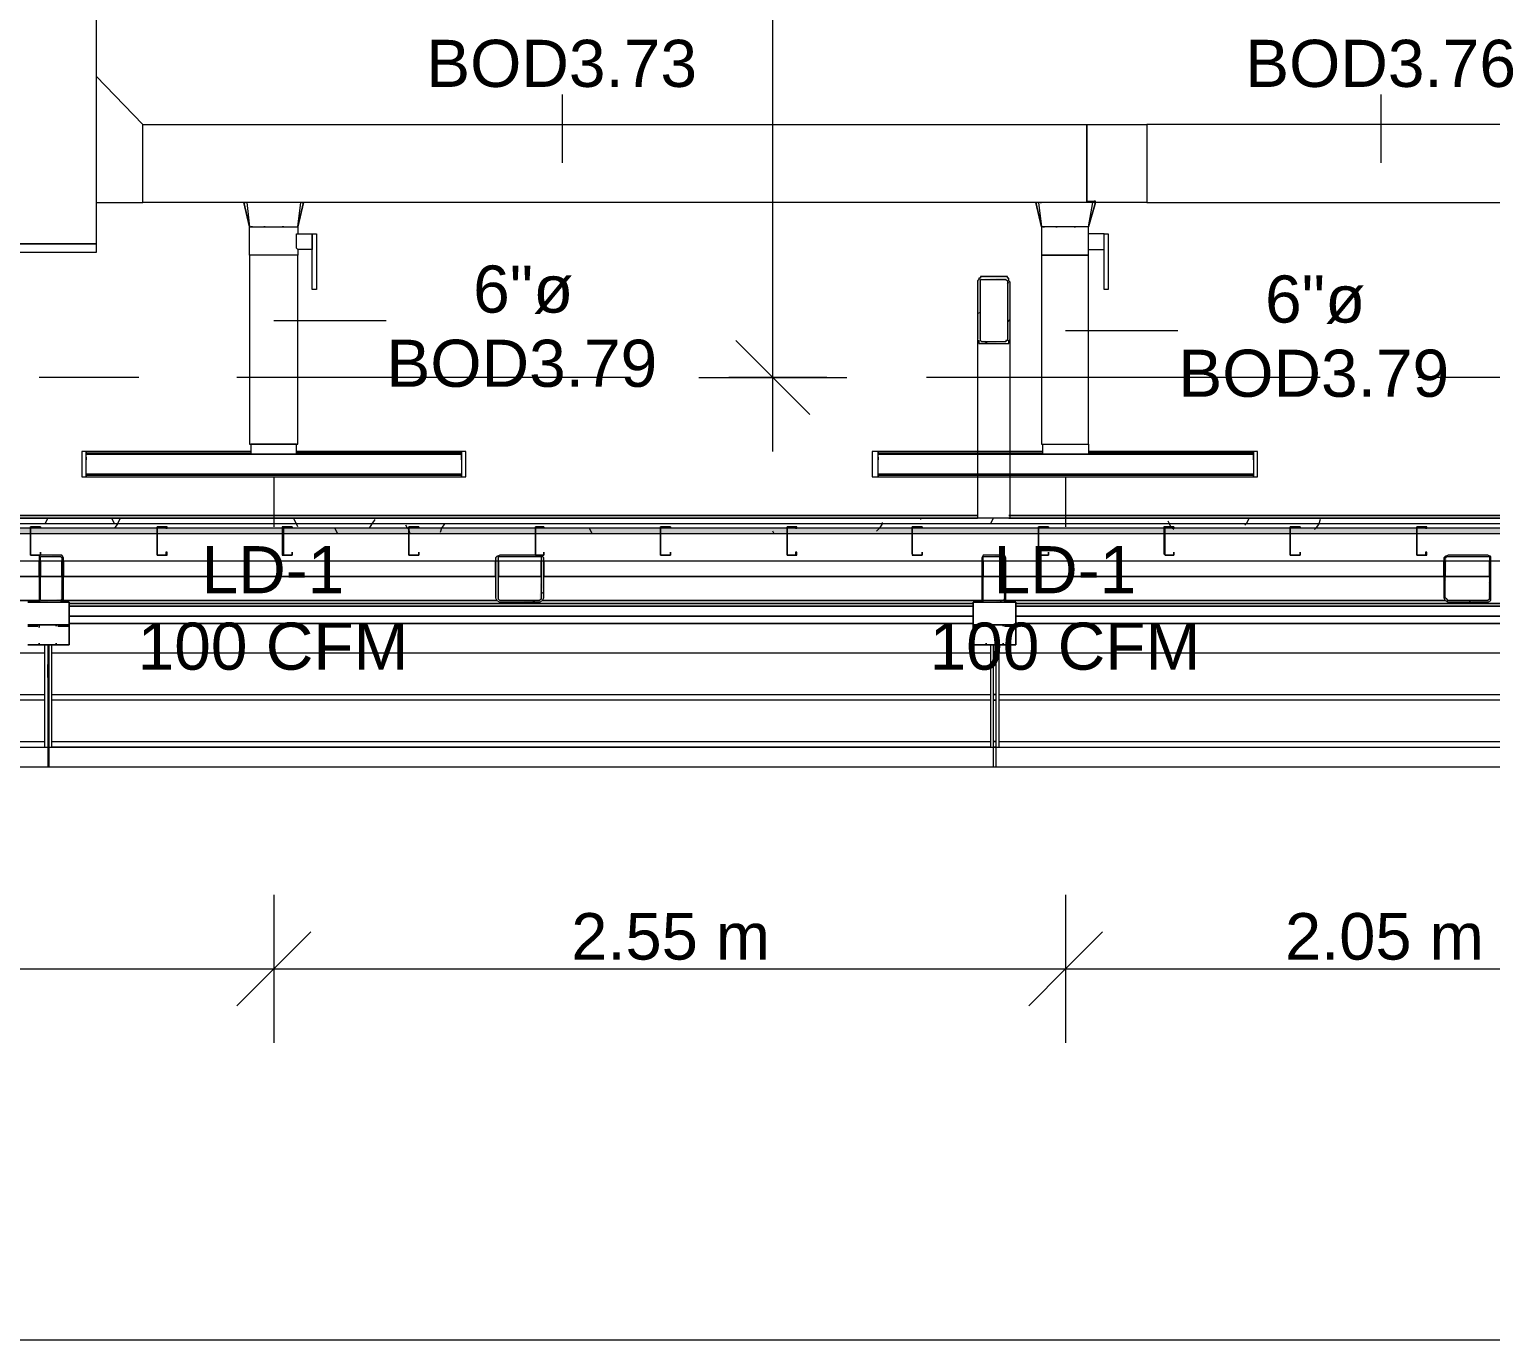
# Model space of a CAD drawing. Header units: metres. Extents: x -2 to 237, y -8 to 52.
# Drawn here: x 28.025 to 32.735, y 6.259 to 10.483 of the extents above; entities that cross this region are included whole.
import ezdxf

# ---------------------------------------------------------------- set-up
doc = ezdxf.new("R2010")
doc.units = ezdxf.units.M
doc.layers.add('HVAC - Ductos', color=5, linetype='Continuous', lineweight=0)
doc.layers.add('PDF2_Text', color=7, linetype='Continuous', lineweight=0)
doc.layers.add('PDF2_Geometry', color=7, linetype='Continuous', lineweight=0, true_color=0xaaaaaa)
doc.layers.add('PDF2_Solid Fills', color=7, linetype='Continuous', lineweight=0, true_color=0xffffff)
doc.styles.add('PDF Helvetica', font='')
doc.styles.get('PDF Helvetica').set_extended_font_data('Helvetica')

msp = doc.modelspace()

# ---------------------------------------------------------------- hatches: boundary and pattern name
at = {"layer": 'PDF2_Solid Fills', "lineweight": 0, "transparency": 33554559}
h = msp.add_hatch(color=256, dxfattribs=at)
h.paths.add_polyline_path([(31.1773, 9.681), (31.1773, 9.484), (31.1865, 9.484), (31.1865, 9.6719), (31.1819, 9.6719), (31.1819, 9.681)])
h.paths.add_polyline_path([(31.0857, 9.4794), (31.0857, 9.4703), (31.1773, 9.4749), (31.0902, 9.4794)])
h.paths.add_polyline_path([(31.1727, 9.681), (31.1773, 9.6856), (31.0902, 9.6856), (31.0948, 9.681), (31.1727, 9.6765)])
h.paths.add_polyline_path([(31.1773, 9.4794), (31.1819, 9.4749), (31.1819, 9.4794)])
h.paths.add_polyline_path([(31.0811, 9.484), (31.0902, 9.484), (31.0902, 9.681), (31.0857, 9.681), (31.0811, 9.6765)])
h = msp.add_hatch(color=256, dxfattribs=at)
h.paths.add_polyline_path([(4.4889, 8.8563), (4.4889, 8.8747), (4.2965, 8.8747), (4.2965, 8.8563)])
h.paths.add_polyline_path([(51.1672, 8.8747), (51.1672, 8.8563), (54.0034, 8.8563), (54.0034, 8.8747)])
h.paths.add_polyline_path([(54.0079, 8.8747), (54.0079, 8.8563), (56.033, 8.8563), (56.033, 8.8747)])
h.paths.add_polyline_path([(56.0376, 8.8747), (56.0376, 8.8563), (56.4317, 8.8563), (56.4317, 8.8747)])
h.paths.add_polyline_path([(49.1376, 8.8747), (49.1376, 8.8563), (51.1627, 8.8563), (51.1627, 8.8747)])
h.paths.add_polyline_path([(48.3266, 8.8747), (48.3266, 8.8563), (49.133, 8.8563), (49.133, 8.8747)])
h.paths.add_polyline_path([(46.2969, 8.8747), (46.2969, 8.8563), (48.322, 8.8563), (48.322, 8.8747)])
h.paths.add_polyline_path([(44.2672, 8.8747), (44.2672, 8.8563), (46.2923, 8.8563), (46.2923, 8.8747)])
h.paths.add_polyline_path([(43.4563, 8.8747), (43.4563, 8.8563), (44.2627, 8.8563), (44.2627, 8.8747)])
h.paths.add_polyline_path([(41.4266, 8.8747), (41.4266, 8.8563), (43.4517, 8.8563), (43.4517, 8.8747)])
h.paths.add_polyline_path([(39.3969, 8.8747), (39.3969, 8.8563), (41.422, 8.8563), (41.422, 8.8747)])
h.paths.add_polyline_path([(38.5859, 8.8747), (38.5859, 8.8563), (39.3923, 8.8563), (39.3923, 8.8747)])
h.paths.add_polyline_path([(36.5562, 8.8747), (36.5562, 8.8563), (38.5813, 8.8563), (38.5813, 8.8747)])
h.paths.add_polyline_path([(33.7156, 8.8747), (33.7156, 8.8563), (36.5516, 8.8563), (36.5516, 8.8747)])
h.paths.add_polyline_path([(31.6859, 8.8747), (31.6859, 8.8563), (33.711, 8.8563), (33.711, 8.8747)])
h.paths.add_polyline_path([(28.8453, 8.8747), (28.8453, 8.8563), (31.6813, 8.8563), (31.6813, 8.8747)])
h.paths.add_polyline_path([(26.8155, 8.8747), (26.8155, 8.8563), (28.8407, 8.8563), (28.8407, 8.8747)])
h.paths.add_polyline_path([(26.0046, 8.8747), (26.0046, 8.8563), (26.8109, 8.8563), (26.8109, 8.8747)])
h.paths.add_polyline_path([(23.9749, 8.8747), (23.9749, 8.8563), (26, 8.8563), (26, 8.8747)])
h.paths.add_polyline_path([(21.9452, 8.8747), (21.9452, 8.8563), (23.9703, 8.8563), (23.9703, 8.8747)])
h.paths.add_polyline_path([(21.1343, 8.8747), (21.1343, 8.8563), (21.9406, 8.8563), (21.9406, 8.8747)])
h.paths.add_polyline_path([(19.1046, 8.8747), (19.1046, 8.8563), (21.1297, 8.8563), (21.1297, 8.8747)])
h.paths.add_polyline_path([(17.0748, 8.8747), (17.0748, 8.8563), (19.1, 8.8563), (19.1, 8.8747)])
h.paths.add_polyline_path([(16.2639, 8.8747), (16.2639, 8.8563), (17.0702, 8.8563), (17.0702, 8.8747)])
h.paths.add_polyline_path([(14.2342, 8.8747), (14.2342, 8.8563), (16.2593, 8.8563), (16.2593, 8.8747)])
h.paths.add_polyline_path([(11.3936, 8.8747), (11.3936, 8.8563), (14.2296, 8.8563), (14.2296, 8.8747)])
h.paths.add_polyline_path([(9.3639, 8.8747), (9.3639, 8.8563), (11.389, 8.8563), (11.389, 8.8747)])
h.paths.add_polyline_path([(6.5232, 8.8747), (6.5232, 8.8563), (9.3593, 8.8563), (9.3593, 8.8747)])
h.paths.add_polyline_path([(4.4935, 8.8747), (4.4935, 8.8563), (6.5186, 8.8563), (6.5186, 8.8747)])
h = msp.add_hatch(color=256, dxfattribs=at)
h.paths.add_polyline_path([(28.0618, 8.7785), (28.0572, 8.7785), (28.0572, 8.6365), (28.1305, 8.641), (28.1351, 8.7785), (28.1305, 8.7785), (28.126, 8.6456), (28.0618, 8.641)])
h.paths.add_polyline_path([(28.0618, 8.7831), (28.0618, 8.7876), (28.0572, 8.7876)])
h.paths.add_polyline_path([(28.0663, 8.7876), (28.1351, 8.7831), (28.1351, 8.7876)])
h = msp.add_hatch(color=256, dxfattribs=at)
h.paths.add_polyline_path([(29.5417, 8.641), (29.67, 8.6365), (29.67, 8.641)])
h.paths.add_polyline_path([(29.5279, 8.6502), (29.5325, 8.6502), (29.5325, 8.641), (29.5417, 8.6456), (29.5371, 8.6456), (29.5371, 8.7831), (29.6746, 8.7831), (29.67, 8.6456), (29.6791, 8.641), (29.6791, 8.6456), (29.6837, 8.7829), (29.6837, 8.7831), (29.6791, 8.7876), (29.5325, 8.7876), (29.5279, 8.7831)])
h = msp.add_hatch(color=256, dxfattribs=at)
h.paths.add_polyline_path([(31.104, 8.7876), (31.1727, 8.7831), (31.1727, 8.7876)])
h.paths.add_polyline_path([(31.1682, 8.641), (31.1727, 8.7778), (31.1727, 8.7785), (31.1682, 8.7785), (31.1636, 8.6456), (31.0994, 8.641), (31.1682, 8.6365)])
h.paths.add_polyline_path([(31.0994, 8.7785), (31.0948, 8.7785), (31.0948, 8.6456)])
h = msp.add_hatch(color=256, dxfattribs=at)
h.paths.add_polyline_path([(32.5976, 8.641), (32.726, 8.6365), (32.726, 8.641)])
h.paths.add_polyline_path([(32.5885, 8.6502), (32.5885, 8.641), (32.5976, 8.6456), (32.5931, 8.6502)])
h.paths.add_polyline_path([(32.726, 8.6456), (32.7351, 8.6411), (32.7351, 8.7876), (32.5885, 8.7876), (32.5839, 8.7831), (32.5839, 8.6502), (32.5885, 8.6547), (32.5931, 8.7831), (32.7305, 8.7831)])

# ---------------------------------------------------------------- linework, layer by layer
at = {"layer": 'HVAC - Ductos', "lineweight": 0}
for points in [[(30.4214, 9.1221), (30.4214, 12.9753)], [(29.7433, 10.0522), (29.7433, 10.2721)], [(32.3823, 10.0522), (32.3823, 10.2721)], [(31.4339, 9.9239), (28.3917, 9.9239), (28.3917, 10.1759), (31.4339, 10.1759), (31.4339, 9.9239), (31.4339, 10.1759), (31.6263, 10.1759), (31.6263, 9.9239), (33.6881, 9.9239), (33.6881, 10.1759), (31.6263, 10.1759), (31.6263, 9.9239), (31.4339, 9.9239), (31.4202, 9.9239), (31.411, 9.9239), (31.4064, 9.9239), (31.3973, 9.9239), (31.3835, 9.9239), (31.3789, 9.9239), (31.3743, 9.9239), (31.3514, 9.9239)], [(28.717, 9.9239), (28.7353, 9.846), (28.717, 9.9239)], [(28.7628, 9.9239), (28.7582, 9.9239), (28.7398, 9.9239), (28.7307, 9.9239), (28.7262, 9.9239), (28.7353, 9.846)], [(28.891, 9.846), (28.9094, 9.9239), (28.9048, 9.9239), (28.9094, 9.9239), (28.891, 9.846), (28.891, 9.8231), (28.9369, 9.8231), (28.9369, 9.8185), (28.9369, 9.8093), (28.9369, 9.8047), (28.9369, 9.8002), (28.9369, 9.791), (28.9369, 9.7865), (28.9369, 9.7819), (28.9369, 9.7773), (28.9369, 9.7727), (28.891, 9.7727), (28.891, 9.7543), (28.8865, 9.7543), (28.8773, 9.7543), (28.8682, 9.7543), (28.8499, 9.7543), (28.8315, 9.7543), (28.8132, 9.7543), (28.7948, 9.7543), (28.7765, 9.7543), (28.7582, 9.7543), (28.749, 9.7543), (28.7398, 9.7543), (28.7353, 9.7543), (28.7353, 9.846), (28.7398, 9.846), (28.7444, 9.846), (28.749, 9.846), (28.7582, 9.846), (28.7765, 9.846), (28.7948, 9.846), (28.8132, 9.846), (28.8315, 9.846), (28.8499, 9.846), (28.8682, 9.846), (28.8773, 9.846), (28.8819, 9.846), (28.8865, 9.846), (28.891, 9.846), (28.9002, 9.9239), (28.8956, 9.9239), (28.8865, 9.9239), (28.8682, 9.9239), (28.859, 9.9239), (28.8544, 9.9239), (28.8453, 9.9239), (28.8315, 9.9239)], [(28.7948, 9.9239), (28.7902, 9.9239), (28.7811, 9.9239), (28.772, 9.9239), (28.7674, 9.9239)], [(28.8269, 9.9239), (28.8224, 9.9239), (28.7994, 9.9239)], [(28.8315, 9.9239), (28.8315, 9.9239)], [(31.2689, 9.9239), (31.2873, 9.846), (31.2689, 9.9239)], [(31.3469, 9.9239), (31.3423, 9.9239), (31.3331, 9.9239), (31.3194, 9.9239), (31.3148, 9.9239), (31.3102, 9.9239), (31.2919, 9.9239), (31.2781, 9.9239), (31.2873, 9.846)], [(31.2827, 9.9239), (31.2873, 9.9239)], [(31.4339, 9.9285), (31.4476, 9.9285), (31.4568, 9.9285)], [(31.4385, 9.846), (31.4522, 9.9239)], [(31.4614, 9.9239), (31.4614, 9.9285), (31.4568, 9.9285), (31.4614, 9.9285)], [(31.2919, 9.846), (31.2873, 9.846), (31.2873, 9.7543), (31.2873, 9.145), (31.2919, 9.145), (31.2965, 9.145), (31.3102, 9.145), (31.3285, 9.145), (31.3469, 9.145), (31.3651, 9.145), (31.3835, 9.145), (31.4018, 9.145), (31.4202, 9.145), (31.4294, 9.145), (31.4385, 9.145), (31.4385, 9.1129), (31.4294, 9.1129), (31.4156, 9.1129), (31.4018, 9.1129), (31.3835, 9.1129), (31.3651, 9.1129), (31.3469, 9.1129), (31.3285, 9.1129), (31.3102, 9.1129), (31.3011, 9.1129), (31.2919, 9.1129), (31.2919, 9.145), (31.3011, 9.145), (31.3102, 9.145), (31.3285, 9.145), (31.3469, 9.145), (31.3651, 9.145), (31.3835, 9.145), (31.4018, 9.145), (31.4156, 9.145), (31.4294, 9.145), (31.4385, 9.145), (31.4385, 9.7543), (31.4294, 9.7543), (31.4202, 9.7543), (31.4018, 9.7543), (31.3835, 9.7543), (31.3651, 9.7543), (31.3469, 9.7543), (31.3285, 9.7543), (31.3102, 9.7543), (31.2965, 9.7543), (31.2919, 9.7543), (31.2873, 9.7543), (31.2919, 9.7543), (31.2965, 9.7543), (31.3102, 9.7543), (31.3285, 9.7543), (31.3469, 9.7543), (31.3651, 9.7543), (31.3835, 9.7543), (31.4018, 9.7543), (31.4202, 9.7543), (31.4294, 9.7543), (31.4385, 9.7543), (31.4385, 9.7727), (31.4889, 9.7727), (31.4889, 9.7773), (31.4889, 9.7819), (31.4889, 9.7865), (31.4889, 9.791), (31.4889, 9.8002), (31.4889, 9.8047), (31.4889, 9.8093), (31.4889, 9.8185), (31.4889, 9.8231), (31.4385, 9.8231), (31.4385, 9.846), (31.4339, 9.846), (31.4294, 9.846), (31.4202, 9.846), (31.4018, 9.846), (31.3835, 9.846), (31.3651, 9.846), (31.3469, 9.846), (31.3285, 9.846), (31.3102, 9.846), (31.2965, 9.846), (31.2919, 9.846), (31.2965, 9.846)], [(28.891, 9.7727), (28.8865, 9.7773), (28.8865, 9.7865), (28.8865, 9.7956), (28.8865, 9.8047), (28.8865, 9.8139), (28.8865, 9.8185), (28.8865, 9.8231), (28.891, 9.8231)], [(31.4385, 9.7727), (31.4385, 9.7773), (31.4385, 9.7865), (31.4385, 9.7956), (31.4385, 9.8047), (31.4385, 9.8139), (31.4385, 9.8185), (31.4385, 9.8231)], [(28.8132, 9.5436), (29.1751, 9.5436)], [(30.3022, 9.4794), (30.4214, 9.3604), (30.5404, 9.2412)], [(31.3651, 9.5116), (31.7271, 9.5116)], [(30.1831, 9.3604), (30.4214, 9.3604), (30.6596, 9.3604)], [(28.8865, 9.145), (28.891, 9.145)], [(31.4385, 9.145), (31.4385, 9.145)], [(28.2084, 9.1038), (28.2084, 9.0992), (28.2084, 9.0946), (28.2084, 9.0992), (28.2084, 9.1221), (28.2084, 9.1175), (28.7398, 9.1175)], [(28.7398, 9.1221), (28.2084, 9.1221)], [(29.418, 9.1038), (29.418, 9.0992), (29.418, 9.0946), (29.418, 9.0992), (29.418, 9.1221), (29.418, 9.1175), (28.8865, 9.1175)], [(29.418, 9.1221), (28.8865, 9.1221)], [(30.7604, 9.1038), (30.7604, 9.0992), (30.7604, 9.0946), (30.7604, 9.0992), (30.7604, 9.1221), (30.7604, 9.1175), (31.2919, 9.1175)], [(31.2919, 9.1221), (30.7604, 9.1221)], [(31.97, 9.1038), (31.97, 9.0992), (31.97, 9.0946), (31.97, 9.0992), (31.97, 9.1221), (31.97, 9.1175), (31.4385, 9.1175)], [(31.97, 9.1221), (31.4385, 9.1221)], [(29.418, 9.0671), (29.418, 9.0625), (29.418, 9.058), (29.418, 9.0396), (29.418, 9.0442), (28.2084, 9.0442), (28.2084, 9.0396), (28.2084, 9.058), (28.2084, 9.0625), (28.2084, 9.0671)], [(28.2084, 9.0534), (28.2084, 9.058), (28.2084, 9.0625)], [(29.418, 9.0625), (29.418, 9.058), (29.418, 9.0534)], [(31.97, 9.0671), (31.97, 9.0625), (31.97, 9.058), (31.97, 9.0396), (31.97, 9.0442), (30.7604, 9.0442), (30.7604, 9.0396), (30.7604, 9.058), (30.7604, 9.0625), (30.7604, 9.0671)], [(30.7604, 9.0534), (30.7604, 9.058), (30.7604, 9.0625)], [(31.97, 9.0625), (31.97, 9.058), (31.97, 9.0534)], [(28.2084, 9.0396), (29.418, 9.0396)], [(28.8132, 9.0396), (28.8132, 8.8792)], [(30.7604, 9.0396), (31.97, 9.0396)], [(31.3651, 9.0396), (31.3651, 8.8792)]]:
    msp.add_lwpolyline(points, dxfattribs=at)
for points in [[(28.2404, 11.6878), (28.2404, 9.791), (27.8831, 9.791), (27.8831, 11.6878)], [(28.3917, 9.9239), (28.3917, 10.1759), (28.2404, 10.3317), (28.2404, 9.9239)], [(28.7216, 9.9239), (28.717, 9.9239)], [(31.2735, 9.9239), (31.2689, 9.9239)], [(31.4614, 9.9239), (31.4385, 9.846), (31.4614, 9.9239), (31.4568, 9.9239)], [(28.7398, 9.846), (28.7444, 9.846)], [(28.7811, 9.846), (28.7857, 9.846)], [(28.8407, 9.846), (28.8453, 9.846)], [(31.3331, 9.846), (31.3377, 9.846)], [(31.3927, 9.846), (31.3973, 9.846)], [(28.9507, 9.6444), (28.9369, 9.6444), (28.9369, 9.8231), (28.9507, 9.8231)], [(31.5026, 9.6444), (31.4889, 9.6444), (31.4889, 9.8231), (31.5026, 9.8231)], [(27.8831, 9.791), (28.2404, 9.791), (28.2404, 9.7635), (27.8831, 9.7635)], [(28.891, 9.7543), (28.8865, 9.7543), (28.8773, 9.7543), (28.8682, 9.7543), (28.8499, 9.7543), (28.8315, 9.7543), (28.8132, 9.7543), (28.7948, 9.7543), (28.7765, 9.7543), (28.7582, 9.7543), (28.749, 9.7543), (28.7398, 9.7543), (28.7353, 9.7543), (28.7353, 9.145), (28.7398, 9.145), (28.749, 9.145), (28.7582, 9.145), (28.7765, 9.145), (28.7948, 9.145), (28.8132, 9.145), (28.8315, 9.145), (28.8499, 9.145), (28.8682, 9.145), (28.8773, 9.145), (28.8865, 9.145), (28.891, 9.145)], [(28.7398, 9.1129), (28.749, 9.1129), (28.7582, 9.1129), (28.7765, 9.1129), (28.7948, 9.1129), (28.8132, 9.1129), (28.8315, 9.1129), (28.8499, 9.1129), (28.8636, 9.1129), (28.8773, 9.1129), (28.8865, 9.1129), (28.8865, 9.145), (28.8773, 9.145), (28.8636, 9.145), (28.8499, 9.145), (28.8315, 9.145), (28.8132, 9.145), (28.7948, 9.145), (28.7765, 9.145), (28.7582, 9.145), (28.749, 9.145), (28.7398, 9.145)], [(28.1946, 9.0396), (28.2084, 9.0396), (28.2084, 9.1221), (28.1946, 9.1221)], [(28.2084, 9.1129), (29.418, 9.1129), (28.2084, 9.1129), (29.418, 9.1129), (29.418, 9.0488), (28.2084, 9.0488)], [(29.4317, 9.0396), (29.4317, 9.1221), (29.418, 9.1221), (29.418, 9.0396)], [(30.7421, 9.0396), (30.7604, 9.0396), (30.7604, 9.1221), (30.7421, 9.1221)], [(30.7604, 9.1129), (31.97, 9.1129), (30.7604, 9.1129), (31.97, 9.1129), (31.97, 9.0488), (30.7604, 9.0488)], [(31.9837, 9.0396), (31.9837, 9.1221), (31.97, 9.1221), (31.97, 9.0396)]]:
    msp.add_lwpolyline(points, close=True, dxfattribs=at)
at = {"layer": 'HVAC - Ductos', "color": 252, "lineweight": 0, "true_color": 0x939598}
for points in [[(28.8132, 7.6926), (28.8132, 7.4543), (28.8132, 7.2161)], [(31.3651, 7.6926), (31.3651, 7.4543), (31.3651, 7.2161)], [(28.9323, 7.5735), (28.8132, 7.4543), (28.694, 7.3352)], [(31.4843, 7.5735), (31.3651, 7.4543), (31.2461, 7.3352)], [(23.6404, 7.4543), (26.6002, 7.4543), (28.8132, 7.4543), (31.3651, 7.4543), (33.4132, 7.4543), (35.4612, 7.4543), (37.216, 7.4543), (38.8013, 7.4543), (40.6202, 7.4543), (42.8102, 7.4543), (44.8537, 7.4543), (46.4298, 7.4543), (47.7402, 7.4543), (49.9394, 7.4543), (52.134, 7.4543), (54.3287, 7.4543), (55.8635, 7.4543)], [(6.4041, 6.2585), (15.8378, 6.2585), (37.216, 6.2585), (46.4298, 6.2585), (55.8635, 6.2585)]]:
    msp.add_lwpolyline(points, dxfattribs=at)
at = {"layer": 'PDF2_Geometry', "lineweight": 0}
for points in [[(31.1865, 9.6673), (31.1819, 9.6719), (31.1819, 9.6765), (31.1819, 9.681), (31.1773, 9.681), (31.1773, 9.6856), (31.1727, 9.6856), (31.0948, 9.6856), (31.0902, 9.6856), (31.0902, 9.681), (31.0857, 9.681), (31.0857, 9.6765), (31.0811, 9.6719), (31.0811, 9.6673), (31.0811, 9.484), (31.0811, 9.4794), (31.0857, 9.4794), (31.0857, 9.4749), (31.0857, 9.4703), (31.0902, 9.4703), (31.0948, 9.4703), (31.1727, 9.4703), (31.1773, 9.4703), (31.1819, 9.4703), (31.1819, 9.4749), (31.1819, 9.4794), (31.1865, 9.484)], [(31.0902, 9.6673), (31.0902, 9.6719), (31.0902, 9.6765), (31.0948, 9.6765), (31.1727, 9.6765), (31.1773, 9.6719), (31.1773, 9.6673), (31.1773, 9.484), (31.1773, 9.4794), (31.1727, 9.4794), (31.1727, 9.4749), (31.0948, 9.4749), (31.0902, 9.4794), (31.0902, 9.484)], [(25.1387, 8.9159), (31.0811, 8.9159)], [(31.1819, 8.9159), (37.129, 8.9159)], [(31.1819, 8.9068), (37.129, 8.9068)], [(28.0618, 8.8792), (28.0343, 8.8792), (28.0297, 8.8792), (28.0297, 8.7922), (28.0297, 8.7876), (28.0343, 8.7876), (28.0618, 8.7876), (28.0618, 8.7968), (28.0618, 8.7876), (28.0343, 8.7876), (28.0297, 8.7876), (28.0297, 8.7922), (28.0297, 8.8792), (28.0343, 8.8792), (28.0618, 8.8792), (28.0618, 8.8747)], [(28.4695, 8.8792), (28.4375, 8.8792), (28.4375, 8.7922), (28.4375, 8.7876), (28.4695, 8.7876), (28.4695, 8.7968), (28.4649, 8.7968), (28.4649, 8.7876), (28.4375, 8.7876), (28.4375, 8.7922), (28.4375, 8.8792), (28.4649, 8.8792), (28.4649, 8.8747), (28.4695, 8.8747)], [(28.8727, 8.8792), (28.8453, 8.8792), (28.8407, 8.8792), (28.8407, 8.7922), (28.8407, 8.7876), (28.8453, 8.7876), (28.8727, 8.7876), (28.8727, 8.7968), (28.8727, 8.7876), (28.8453, 8.7876), (28.8453, 8.7922), (28.8453, 8.8792), (28.8727, 8.8792), (28.8727, 8.8747)], [(29.2805, 8.8792), (29.2484, 8.8792), (29.2484, 8.7922), (29.2484, 8.7876), (29.2805, 8.7876), (29.2805, 8.7968), (29.2805, 8.7876), (29.2484, 8.7876), (29.2484, 8.7922), (29.2484, 8.8792), (29.2805, 8.8792), (29.2805, 8.8747)], [(29.6837, 8.8792), (29.6562, 8.8792), (29.6562, 8.7922), (29.6562, 8.7876), (29.6837, 8.7876), (29.6837, 8.7968), (29.6837, 8.7876), (29.6562, 8.7876), (29.6562, 8.7922), (29.6562, 8.8792), (29.6837, 8.8792), (29.6837, 8.8747)], [(30.0915, 8.8792), (30.064, 8.8792), (30.0594, 8.8792), (30.0594, 8.7922), (30.0594, 8.7876), (30.064, 8.7876), (30.0915, 8.7876), (30.0915, 8.7968), (30.0915, 8.7876), (30.064, 8.7876), (30.0594, 8.7876), (30.0594, 8.7922), (30.0594, 8.8792), (30.064, 8.8792), (30.0915, 8.8792), (30.0915, 8.8747)], [(30.4993, 8.8792), (30.4672, 8.8792), (30.4672, 8.7922), (30.4672, 8.7876), (30.4993, 8.7876), (30.4993, 8.7968), (30.4947, 8.7968), (30.4947, 8.7876), (30.4672, 8.7876), (30.4672, 8.7922), (30.4672, 8.8792), (30.4947, 8.8792), (30.4947, 8.8747), (30.4993, 8.8747)], [(30.9024, 8.8792), (30.875, 8.8792), (30.8704, 8.8792), (30.8704, 8.7922), (30.8704, 8.7876), (30.875, 8.7876), (30.9024, 8.7876), (30.9024, 8.7968), (30.9024, 8.7876), (30.875, 8.7876), (30.8704, 8.7922), (30.8704, 8.8792), (30.875, 8.8792), (30.9024, 8.8792), (30.9024, 8.8747)], [(31.3102, 8.8792), (31.2781, 8.8792), (31.2781, 8.7922), (31.2781, 8.7876), (31.3102, 8.7876), (31.3102, 8.7968), (31.3102, 8.7876), (31.2781, 8.7876), (31.2781, 8.7922), (31.2781, 8.8792), (31.3102, 8.8792), (31.3102, 8.8747)], [(31.7134, 8.8792), (31.6859, 8.8792), (31.6813, 8.8792), (31.6813, 8.7922), (31.6859, 8.7876), (31.7134, 8.7876), (31.7134, 8.7968), (31.7134, 8.7876), (31.6859, 8.7876), (31.6859, 8.7922), (31.6859, 8.8792), (31.7134, 8.8792), (31.7134, 8.8747)], [(32.1212, 8.8792), (32.0891, 8.8792), (32.0891, 8.7922), (32.0891, 8.7876), (32.1212, 8.7876), (32.1212, 8.7968), (32.1212, 8.7876), (32.0891, 8.7876), (32.0891, 8.7922), (32.0891, 8.8792), (32.1212, 8.8792), (32.1212, 8.8747)], [(32.529, 8.8792), (32.4969, 8.8792), (32.4969, 8.7922), (32.4969, 8.7876), (32.529, 8.7876), (32.529, 8.7968), (32.5244, 8.7968), (32.5244, 8.7876), (32.4969, 8.7876), (32.4969, 8.7922), (32.4969, 8.8792), (32.5244, 8.8792), (32.5244, 8.8747), (32.529, 8.8747)], [(28.1351, 8.7785), (28.1305, 8.7876), (28.126, 8.7876), (28.0663, 8.7876), (28.0572, 8.7876), (28.0572, 8.7785), (28.0572, 8.6456), (28.0572, 8.6365), (28.0663, 8.6365), (28.126, 8.6365), (28.1305, 8.6365), (28.1351, 8.6456)], [(28.0663, 8.7831), (28.126, 8.7831), (28.1305, 8.7785), (28.1305, 8.6456), (28.126, 8.641), (28.0663, 8.641), (28.0618, 8.641), (28.0618, 8.6456), (28.0618, 8.7785), (28.0618, 8.7831)], [(29.5417, 8.7831), (29.67, 8.7831), (29.6746, 8.7831), (29.6746, 8.7785), (29.6746, 8.6502), (29.6746, 8.6456), (29.67, 8.641), (29.5417, 8.641), (29.5371, 8.6456), (29.5371, 8.6502), (29.5371, 8.7785), (29.5371, 8.7831)], [(31.1636, 8.7876), (31.104, 8.7876), (31.0994, 8.7876), (31.0948, 8.7785), (31.0948, 8.6456), (31.0994, 8.6365), (31.104, 8.6365), (31.1636, 8.6365), (31.1682, 8.6365), (31.1727, 8.6456), (31.1727, 8.7785), (31.1682, 8.7876)], [(31.0994, 8.7785), (31.0994, 8.7831), (31.104, 8.7831), (31.1636, 8.7831), (31.1682, 8.7785), (31.1682, 8.6456), (31.1636, 8.641), (31.104, 8.641), (31.0994, 8.641), (31.0994, 8.6456)], [(32.5839, 8.6502), (32.5885, 8.641), (32.5976, 8.6365), (32.726, 8.6365), (32.7351, 8.641), (32.7351, 8.6502), (32.7351, 8.7785), (32.7351, 8.7831), (32.726, 8.7876), (32.5976, 8.7876), (32.5885, 8.7831), (32.5839, 8.7785)], [(32.726, 8.641), (32.5976, 8.641), (32.5931, 8.6456), (32.5885, 8.6502), (32.5885, 8.7785), (32.5931, 8.7831), (32.5976, 8.7831), (32.726, 8.7831), (32.7305, 8.7831), (32.7305, 8.7785), (32.7305, 8.6502), (32.7305, 8.6456)], [(26.6231, 8.7189), (28.0572, 8.7189)], [(28.0618, 8.7189), (28.0847, 8.7189)], [(28.0847, 8.7189), (28.1305, 8.7189)], [(28.1351, 8.7189), (29.5279, 8.7189)], [(29.6746, 8.7189), (29.6058, 8.7189), (29.5371, 8.7189), (29.6058, 8.7189)], [(31.0948, 8.7189), (29.6837, 8.7189)], [(31.1315, 8.7189), (31.1682, 8.7189), (31.1315, 8.7189), (31.0994, 8.7189)], [(31.1727, 8.7189), (32.5839, 8.7189)], [(32.5885, 8.7189), (32.6572, 8.7189), (32.7305, 8.7189), (32.6572, 8.7189)], [(28.0572, 8.641), (26.6231, 8.641)], [(28.1534, 8.499), (28.1122, 8.499), (28.1168, 8.499), (28.1214, 8.499), (28.1168, 8.499), (28.1122, 8.499), (28.0572, 8.499), (28.0526, 8.499), (28.0572, 8.499), (28.0572, 8.5036), (28.0572, 8.499), (28.0526, 8.499), (28.0572, 8.499), (28.1122, 8.499), (28.1168, 8.499), (28.1214, 8.499), (28.1168, 8.499), (28.1122, 8.499), (28.1534, 8.499), (28.1534, 8.5036), (28.1534, 8.554), (28.1534, 8.5585), (28.1534, 8.5631), (28.1534, 8.6319), (28.1534, 8.6365), (28.126, 8.6365), (28.1534, 8.6365), (28.1534, 8.6319), (28.1534, 8.5631), (28.1534, 8.5585), (28.1534, 8.554), (28.1534, 8.5036)], [(28.0526, 8.6365), (28.0572, 8.6365), (28.0618, 8.6365), (28.0572, 8.6365)], [(28.0526, 8.6365), (28.0572, 8.6365), (28.0618, 8.6365), (28.0572, 8.6365)], [(28.0847, 8.641), (28.0618, 8.641)], [(29.5325, 8.641), (28.1305, 8.641), (28.0847, 8.641), (28.1305, 8.641)], [(29.6058, 8.6319), (28.1534, 8.6319)], [(29.6058, 8.6227), (28.1534, 8.6227)], [(29.6058, 8.641), (29.5417, 8.641)], [(29.67, 8.641), (29.6058, 8.641)], [(31.0674, 8.6319), (29.6058, 8.6319)], [(31.0674, 8.6227), (29.6058, 8.6227)], [(31.0948, 8.641), (29.6791, 8.641)], [(31.0674, 8.6365), (31.0994, 8.6365), (31.0674, 8.6365), (31.0674, 8.6319), (31.0674, 8.5631), (31.0674, 8.5585), (31.0674, 8.554), (31.0674, 8.5036), (31.0674, 8.499), (31.0674, 8.5036), (31.0674, 8.554), (31.0674, 8.5585), (31.0674, 8.5631), (31.0674, 8.6319)], [(31.1499, 8.499), (31.1361, 8.499), (31.1499, 8.499), (31.1636, 8.499), (31.1545, 8.499), (31.1636, 8.499), (31.1086, 8.499), (31.0674, 8.499), (31.1086, 8.499), (31.104, 8.499), (31.0994, 8.499), (31.104, 8.499), (31.1086, 8.499), (31.1636, 8.499), (31.1682, 8.499), (31.1636, 8.499), (31.2049, 8.499), (31.2049, 8.5036), (31.2049, 8.554), (31.2049, 8.5585), (31.2049, 8.5631), (31.2049, 8.6319), (31.2049, 8.6365), (31.1682, 8.6365), (31.2049, 8.6365), (31.2049, 8.6319), (31.2049, 8.5631), (31.2049, 8.5585), (31.2049, 8.554), (31.2049, 8.5036), (31.2049, 8.499), (31.1636, 8.499), (31.1682, 8.499), (31.1636, 8.499), (31.1086, 8.499), (31.104, 8.499), (31.0994, 8.499), (31.104, 8.499), (31.1086, 8.499), (31.1086, 8.5036), (31.1086, 8.499), (31.1224, 8.499), (31.1086, 8.499), (31.1636, 8.499), (31.1545, 8.499), (31.1636, 8.499)], [(31.1315, 8.641), (31.0994, 8.641)], [(31.1682, 8.641), (31.1315, 8.641)], [(32.5885, 8.641), (31.1727, 8.641)], [(32.6572, 8.6319), (31.2049, 8.6319)], [(32.6572, 8.6227), (31.2049, 8.6227)], [(32.6572, 8.641), (32.5931, 8.641)], [(32.726, 8.641), (32.6572, 8.641)], [(34.1187, 8.6319), (32.6572, 8.6319)], [(34.1187, 8.6227), (32.6572, 8.6227)], [(29.6058, 8.5906), (28.1534, 8.5906)], [(31.0674, 8.5906), (29.6058, 8.5906)], [(32.6572, 8.5906), (31.2049, 8.5906)], [(34.1187, 8.5906), (32.6572, 8.5906)], [(28.0206, 8.5631), (28.1534, 8.5631)], [(28.0526, 8.5585), (28.0206, 8.5585)], [(28.0572, 8.5631), (28.0572, 8.5585), (28.0572, 8.554), (28.0572, 8.5585)], [(28.0572, 8.554), (28.0572, 8.5585), (28.0572, 8.5631), (28.0572, 8.5585)], [(28.1122, 8.5631), (28.1122, 8.5585)], [(28.1122, 8.5631), (28.1122, 8.5585)], [(28.1534, 8.5585), (28.1168, 8.5585)], [(29.6058, 8.5677), (31.0674, 8.5677), (29.6058, 8.5677), (28.1534, 8.5677)], [(31.0674, 8.5631), (31.2049, 8.5631)], [(31.104, 8.5585), (31.0674, 8.5585)], [(31.1086, 8.5631), (31.1086, 8.5585)], [(31.1086, 8.5585), (31.1086, 8.5631)], [(31.1636, 8.5631), (31.1636, 8.5585)], [(31.1636, 8.5631), (31.1636, 8.5585)], [(31.2049, 8.5585), (31.1682, 8.5585)], [(32.6572, 8.5677), (34.1187, 8.5677), (32.6572, 8.5677), (31.2049, 8.5677)], [(28.0572, 8.499), (28.0572, 8.5036)], [(28.0663, 8.499), (28.0618, 8.499), (28.0572, 8.499), (28.0618, 8.499), (28.0572, 8.499), (28.0618, 8.499)], [(28.0663, 8.499), (28.0618, 8.499), (28.0572, 8.499), (28.0618, 8.499), (28.0572, 8.499), (28.0618, 8.499)], [(28.1122, 8.5036), (28.1122, 8.499)], [(28.1122, 8.5036), (28.1122, 8.499)], [(31.1086, 8.499), (31.1086, 8.5036)], [(31.1636, 8.5036), (31.1636, 8.499)], [(31.1636, 8.5036), (31.1636, 8.499)], [(28.0847, 8.4715), (28.0893, 8.4715)], [(31.1315, 8.4715), (31.1407, 8.4715)], [(28.0893, 8.3386), (28.0847, 8.3386)], [(31.1407, 8.3386), (31.1315, 8.3386)], [(28.0847, 8.3203), (28.0893, 8.3203)], [(31.1315, 8.3203), (31.1407, 8.3203)], [(28.0893, 8.1874), (28.0847, 8.1874)], [(31.1407, 8.1874), (31.1315, 8.1874)]]:
    msp.add_lwpolyline(points, close=True, dxfattribs=at)
for points in [[(31.1773, 9.6627), (31.1819, 9.6673)], [(31.0811, 9.5665), (31.0902, 9.5711)], [(31.1773, 9.539), (31.1865, 9.5482)], [(31.0811, 9.484), (31.0811, 8.9068), (25.1387, 8.9068), (31.0811, 8.9068), (25.1387, 8.9068), (31.0811, 8.9068), (25.1387, 8.9068)], [(31.104, 9.4703), (31.1132, 9.4749)], [(31.1865, 8.9068), (31.1865, 9.484)], [(28.3779, 9.3604), (28.0572, 9.3604)], [(29.9632, 9.3604), (28.694, 9.3604)], [(30.5955, 9.3604), (30.2793, 9.3604)], [(32.1853, 9.3604), (30.9162, 9.3604)], [(32.8176, 9.3604), (32.5014, 9.3604)], [(56.4317, 8.9068), (4.2965, 8.9068)], [(31.1819, 8.9068), (37.129, 8.9068)], [(37.129, 8.9068), (31.1819, 8.9068)], [(31.1819, 8.9068), (37.129, 8.9068)], [(56.4317, 8.8884), (4.2965, 8.8884)], [(28.8407, 8.8747), (28.4375, 8.8747), (28.0297, 8.8747), (27.6265, 8.8747), (27.2187, 8.8747), (26.8155, 8.8747)], [(28.8407, 8.8563), (28.4375, 8.8563), (28.0297, 8.8563), (27.6265, 8.8563), (27.2187, 8.8563), (26.8155, 8.8563)], [(31.6813, 8.8747), (31.2781, 8.8747), (30.8704, 8.8747), (30.4672, 8.8747), (30.0594, 8.8747), (29.6562, 8.8747), (29.2484, 8.8747), (28.8453, 8.8747)], [(31.6813, 8.8563), (31.2781, 8.8563), (30.8704, 8.8563), (30.4672, 8.8563), (30.0594, 8.8563), (29.6562, 8.8563), (29.2484, 8.8563), (28.8453, 8.8563)], [(33.711, 8.8747), (33.3078, 8.8747), (32.9001, 8.8747), (32.4969, 8.8747), (32.0891, 8.8747), (31.6859, 8.8747)], [(33.711, 8.8563), (33.3078, 8.8563), (32.9001, 8.8563), (32.4969, 8.8563), (32.0891, 8.8563), (31.6859, 8.8563)], [(4.2965, 8.7693), (56.4317, 8.7693)], [(28.0572, 8.7189), (28.0572, 8.7693)], [(28.0618, 8.7693), (28.0618, 8.7189)], [(28.1305, 8.7189), (28.1305, 8.7693)], [(28.1351, 8.7693), (28.1351, 8.7189)], [(29.6562, 8.7876), (29.5417, 8.7876), (29.5325, 8.7831), (29.5279, 8.7785), (29.5279, 8.6502), (29.5325, 8.641), (29.5417, 8.6365), (29.67, 8.6365), (29.6791, 8.641), (29.6837, 8.6502), (29.6837, 8.7785), (29.6791, 8.7831), (29.67, 8.7876)], [(29.5279, 8.7189), (29.5279, 8.7693)], [(29.5371, 8.7693), (29.5371, 8.7189)], [(29.6746, 8.7189), (29.6746, 8.7693)], [(29.6837, 8.7693), (29.6837, 8.7189)], [(31.0948, 8.7693), (31.0948, 8.7189)], [(31.0994, 8.7693), (31.0994, 8.7189)], [(31.1682, 8.7189), (31.1682, 8.7693)], [(31.1727, 8.7189), (31.1727, 8.7693)], [(32.5839, 8.7189), (32.5839, 8.7693)], [(32.5885, 8.7693), (32.5885, 8.7189)], [(32.7305, 8.7189), (32.7305, 8.7693)], [(29.6746, 8.6639), (29.6837, 8.6685)], [(32.7305, 8.7005), (32.7351, 8.7097)], [(28.0206, 8.6365), (28.0618, 8.6365), (28.0206, 8.6365)], [(29.6471, 8.6365), (29.6562, 8.641)], [(31.1545, 8.6365), (31.159, 8.641)], [(31.1682, 8.6456), (31.1727, 8.6502)], [(31.1682, 8.6365), (31.1682, 8.6365)], [(31.1682, 8.6365), (31.1682, 8.6365)], [(32.6664, 8.6365), (32.671, 8.641)], [(28.0572, 8.554), (28.0572, 8.5585), (28.0572, 8.5631)], [(28.0572, 8.554), (28.0572, 8.5585), (28.0572, 8.5631)], [(28.0572, 8.5631), (28.0572, 8.5585), (28.0572, 8.554)], [(28.0572, 8.5631), (28.0572, 8.5585), (28.0572, 8.554)], [(28.1122, 8.5585), (28.1122, 8.5631)], [(28.1122, 8.5585), (28.1122, 8.5631)], [(28.1122, 8.5585), (28.1122, 8.5631)], [(28.1122, 8.5585), (28.1122, 8.5631)], [(28.1534, 8.5631), (28.1534, 8.5631)], [(28.1534, 8.5631), (28.1534, 8.5631)], [(28.1534, 8.5585), (28.1534, 8.5585)], [(28.1534, 8.5585), (28.1534, 8.5585)], [(29.5691, 8.5677), (29.6471, 8.5677)], [(31.0674, 8.5631), (31.0674, 8.5631)], [(31.0674, 8.5631), (31.0674, 8.5631)], [(31.0674, 8.5585), (31.0674, 8.5585)], [(31.0674, 8.5585), (31.0674, 8.5585)], [(31.1086, 8.5585), (31.1086, 8.5631)], [(31.1086, 8.5585), (31.1086, 8.5631)], [(31.1086, 8.5631), (31.1086, 8.5585)], [(31.1086, 8.5631), (31.1086, 8.5585)], [(31.1636, 8.5585), (31.1636, 8.5631)], [(31.1636, 8.5585), (31.1636, 8.5631)], [(31.1636, 8.5585), (31.1636, 8.5631)], [(31.1636, 8.5585), (31.1636, 8.5631)], [(31.2049, 8.5631), (31.2049, 8.5631)], [(31.2049, 8.5631), (31.2049, 8.5631)], [(31.2049, 8.5585), (31.2049, 8.5585)], [(31.2049, 8.5585), (31.2049, 8.5585)], [(32.6206, 8.5677), (32.6939, 8.5677)], [(21.9864, 8.499), (21.9864, 8.1691), (25.0241, 8.1691), (25.0241, 8.499), (25.0104, 8.499), (25.0104, 8.5036), (25.0104, 8.499), (25.0653, 8.499), (25.0562, 8.499), (25.0653, 8.499), (25.0516, 8.499), (25.0516, 8.1691), (28.0755, 8.1691), (28.0755, 8.499)], [(25.0379, 8.1049), (28.0893, 8.1049), (28.0893, 8.1141), (28.0893, 8.1233), (28.0893, 8.137), (28.0893, 8.1507), (28.0893, 8.1691), (28.0893, 8.499), (28.0984, 8.499), (28.1122, 8.499), (28.103, 8.499), (28.1122, 8.499), (28.0618, 8.499), (28.0206, 8.499)], [(28.0206, 8.499), (28.0618, 8.499), (28.0755, 8.499), (28.0709, 8.499), (28.0847, 8.499), (28.0893, 8.499)], [(28.0893, 8.1691), (28.0847, 8.1691), (28.0847, 8.1507), (28.0847, 8.137), (28.0847, 8.1233), (28.0847, 8.1141), (28.0847, 8.1049), (31.1407, 8.1049), (31.1407, 8.1141), (31.1407, 8.1233), (31.1407, 8.137), (31.1407, 8.1507), (31.1407, 8.1691), (31.1407, 8.499), (31.1315, 8.499), (31.1224, 8.499), (31.1224, 8.1691), (28.0984, 8.1691), (28.0984, 8.499), (28.1122, 8.499), (28.103, 8.499), (28.1122, 8.499), (28.0618, 8.499), (28.0755, 8.499), (28.0709, 8.499), (28.0847, 8.499), (28.0893, 8.499), (28.0984, 8.499)], [(28.0847, 8.499), (28.0847, 8.1691)], [(31.1178, 8.499), (31.1086, 8.499), (31.1178, 8.499)], [(31.1178, 8.499), (31.1086, 8.499), (31.1178, 8.499)], [(31.1224, 8.499), (31.1315, 8.499), (31.1407, 8.499)], [(31.1224, 8.499), (31.1224, 8.499)], [(31.1224, 8.499), (31.1224, 8.499)], [(31.1407, 8.1691), (31.1315, 8.1691), (31.1315, 8.1507), (31.1315, 8.137), (31.1315, 8.1233), (31.1315, 8.1141), (31.1315, 8.1049), (34.1875, 8.1049), (34.1875, 8.1141), (34.1875, 8.1233), (34.1875, 8.137), (34.1875, 8.1507), (34.1875, 8.1691), (34.1875, 8.499), (34.1829, 8.499), (34.1829, 8.1691)], [(31.1315, 8.499), (31.1315, 8.1691)], [(31.1499, 8.499), (31.1499, 8.1691), (34.1738, 8.1691), (34.1738, 8.499), (34.16, 8.499), (34.1187, 8.499), (34.16, 8.499), (34.1738, 8.499), (34.1692, 8.499), (34.1784, 8.499), (34.1692, 8.499), (34.1738, 8.499)], [(28.0755, 8.4715), (25.0516, 8.4715)], [(28.0847, 8.3936), (28.0847, 8.4348)], [(31.1224, 8.4715), (28.0984, 8.4715)], [(34.1738, 8.4715), (31.1499, 8.4715)], [(25.0516, 8.3386), (28.0755, 8.3386)], [(28.0984, 8.3386), (31.1224, 8.3386)], [(31.1499, 8.3386), (34.1738, 8.3386)], [(28.0755, 8.3203), (25.0516, 8.3203)], [(31.1224, 8.3203), (28.0984, 8.3203)], [(34.1738, 8.3203), (31.1499, 8.3203)], [(25.0379, 8.1691), (28.0893, 8.1691), (28.0847, 8.1691), (31.1407, 8.1691), (31.1315, 8.1691), (34.1875, 8.1691), (34.1829, 8.1691), (37.2343, 8.1691), (37.2298, 8.1691), (40.3041, 8.1691), (40.2949, 8.1691), (43.3692, 8.1691), (43.3646, 8.1691), (46.4344, 8.1691), (46.4298, 8.1691), (49.4996, 8.1691), (49.495, 8.1691), (52.5647, 8.1691), (52.5601, 8.1691), (55.6298, 8.1691), (55.6252, 8.1691), (56.4317, 8.1691)], [(25.0516, 8.1874), (28.0755, 8.1874)], [(28.0984, 8.1874), (31.1224, 8.1874)], [(31.1499, 8.1874), (34.1738, 8.1874)], [(28.0755, 8.1049), (28.0847, 8.1049)], [(28.0755, 8.1049), (28.0755, 8.1049)], [(28.0847, 8.1049), (28.0847, 8.1049)], [(28.0893, 8.1049), (28.0984, 8.1049)], [(28.0893, 8.1049), (28.0893, 8.1049)], [(28.0984, 8.1049), (28.0984, 8.1049)], [(31.1224, 8.1049), (31.1315, 8.1049)], [(31.1224, 8.1049), (31.1224, 8.1049)], [(31.1315, 8.1049), (31.1315, 8.1049)], [(31.1407, 8.1049), (31.1499, 8.1049)], [(31.1407, 8.1049), (31.1407, 8.1049)], [(31.1499, 8.1049), (31.1499, 8.1049)]]:
    msp.add_lwpolyline(points, dxfattribs=at)
at = {"layer": 'PDF2_Geometry', "color": 254, "lineweight": 0, "true_color": 0xeaeaea}
for points in [[(28.0847, 8.9068), (28.0755, 8.8884)], [(28.3001, 8.8884), (28.2909, 8.9068)], [(28.3184, 8.9068), (28.3092, 8.8884), (28.3001, 8.8747)], [(28.891, 8.8792), (28.8865, 8.8884), (28.8773, 8.9068)], [(29.1385, 8.9022), (29.1293, 8.8884), (29.1202, 8.8747)], [(30.8978, 8.9068), (30.8978, 8.9022)], [(31.1315, 8.9068), (31.1224, 8.8884)], [(31.5714, 8.9068), (31.5714, 8.9068)], [(31.9562, 8.9068), (31.9471, 8.8884), (31.9425, 8.8838)], [(32.1853, 8.9022), (32.1807, 8.8884), (32.1716, 8.8747), (32.167, 8.8701)], [(28.0755, 8.8884), (28.0755, 8.8884)], [(29.0193, 8.8563), (29.0102, 8.8747)], [(29.1202, 8.8747), (29.1202, 8.8747)], [(29.253, 8.8563), (29.2484, 8.8701), (29.2438, 8.8747), (29.2393, 8.8838)], [(29.363, 8.8884), (29.3538, 8.8747), (29.3492, 8.8609)], [(29.8303, 8.8747), (29.8303, 8.8747)], [(29.8395, 8.8563), (29.8303, 8.8747)], [(30.426, 8.8563), (30.4214, 8.8655)], [(30.7742, 8.893), (30.7742, 8.8884), (30.765, 8.8747), (30.7558, 8.8655)], [(31.1224, 8.8884), (31.1224, 8.8884)], [(31.7134, 8.8701), (31.7088, 8.8747), (31.7043, 8.8792), (31.6997, 8.8884), (31.6951, 8.8976)]]:
    msp.add_lwpolyline(points, dxfattribs=at)
at = {"layer": 'PDF2_Geometry', "color": 254, "lineweight": 0, "true_color": 0xd2d2d2}
for points in [[(30.8704, 8.8518), (30.8704, 8.8563)], [(30.8978, 8.8792), (30.8978, 8.8792)], [(32.5244, 8.8792), (32.529, 8.8792)], [(28.4375, 8.8106), (28.4375, 8.8106)], [(28.8407, 8.8334), (28.8453, 8.838)], [(30.4672, 8.8289), (30.4672, 8.8289)], [(32.4969, 8.8472), (32.4969, 8.8472)], [(31.3102, 8.7876), (31.3102, 8.7876)]]:
    msp.add_lwpolyline(points, dxfattribs=at)

# ---------------------------------------------------------------- texts
at = {"layer": 'PDF2_Text', "lineweight": 0, "char_height": 0.1519, "attachment_point": 4, "style": 'PDF Helvetica'}
for s, insert in [('BOD3.73', (29.3045, 10.3718)), ('BOD3.76', (31.9437, 10.3718)), ('6"ø', (29.4557, 9.6433)), ('6"ø', (32.0078, 9.6112)), ('BOD3.79', (29.1762, 9.4051)), ('BOD3.79', (31.7283, 9.373)), ('LD-1', (28.5806, 8.7407)), ('LD-1', (31.1327, 8.7407)), ('100 CFM', (28.3744, 8.4933)), ('100 CFM', (30.9265, 8.4933))]:
    msp.add_mtext(s, dxfattribs=dict(at, insert=insert))
at = {"layer": 'PDF2_Text', "color": 252, "lineweight": 0, "true_color": 0x939598, "char_height": 0.15002, "attachment_point": 4, "style": 'PDF Helvetica'}
for s, insert in [('2.55 m', (29.7719, 7.5579)), ('2.05 m', (32.072, 7.5579))]:
    msp.add_mtext(s, dxfattribs=dict(at, insert=insert))

doc.saveas('drawing.dxf')
